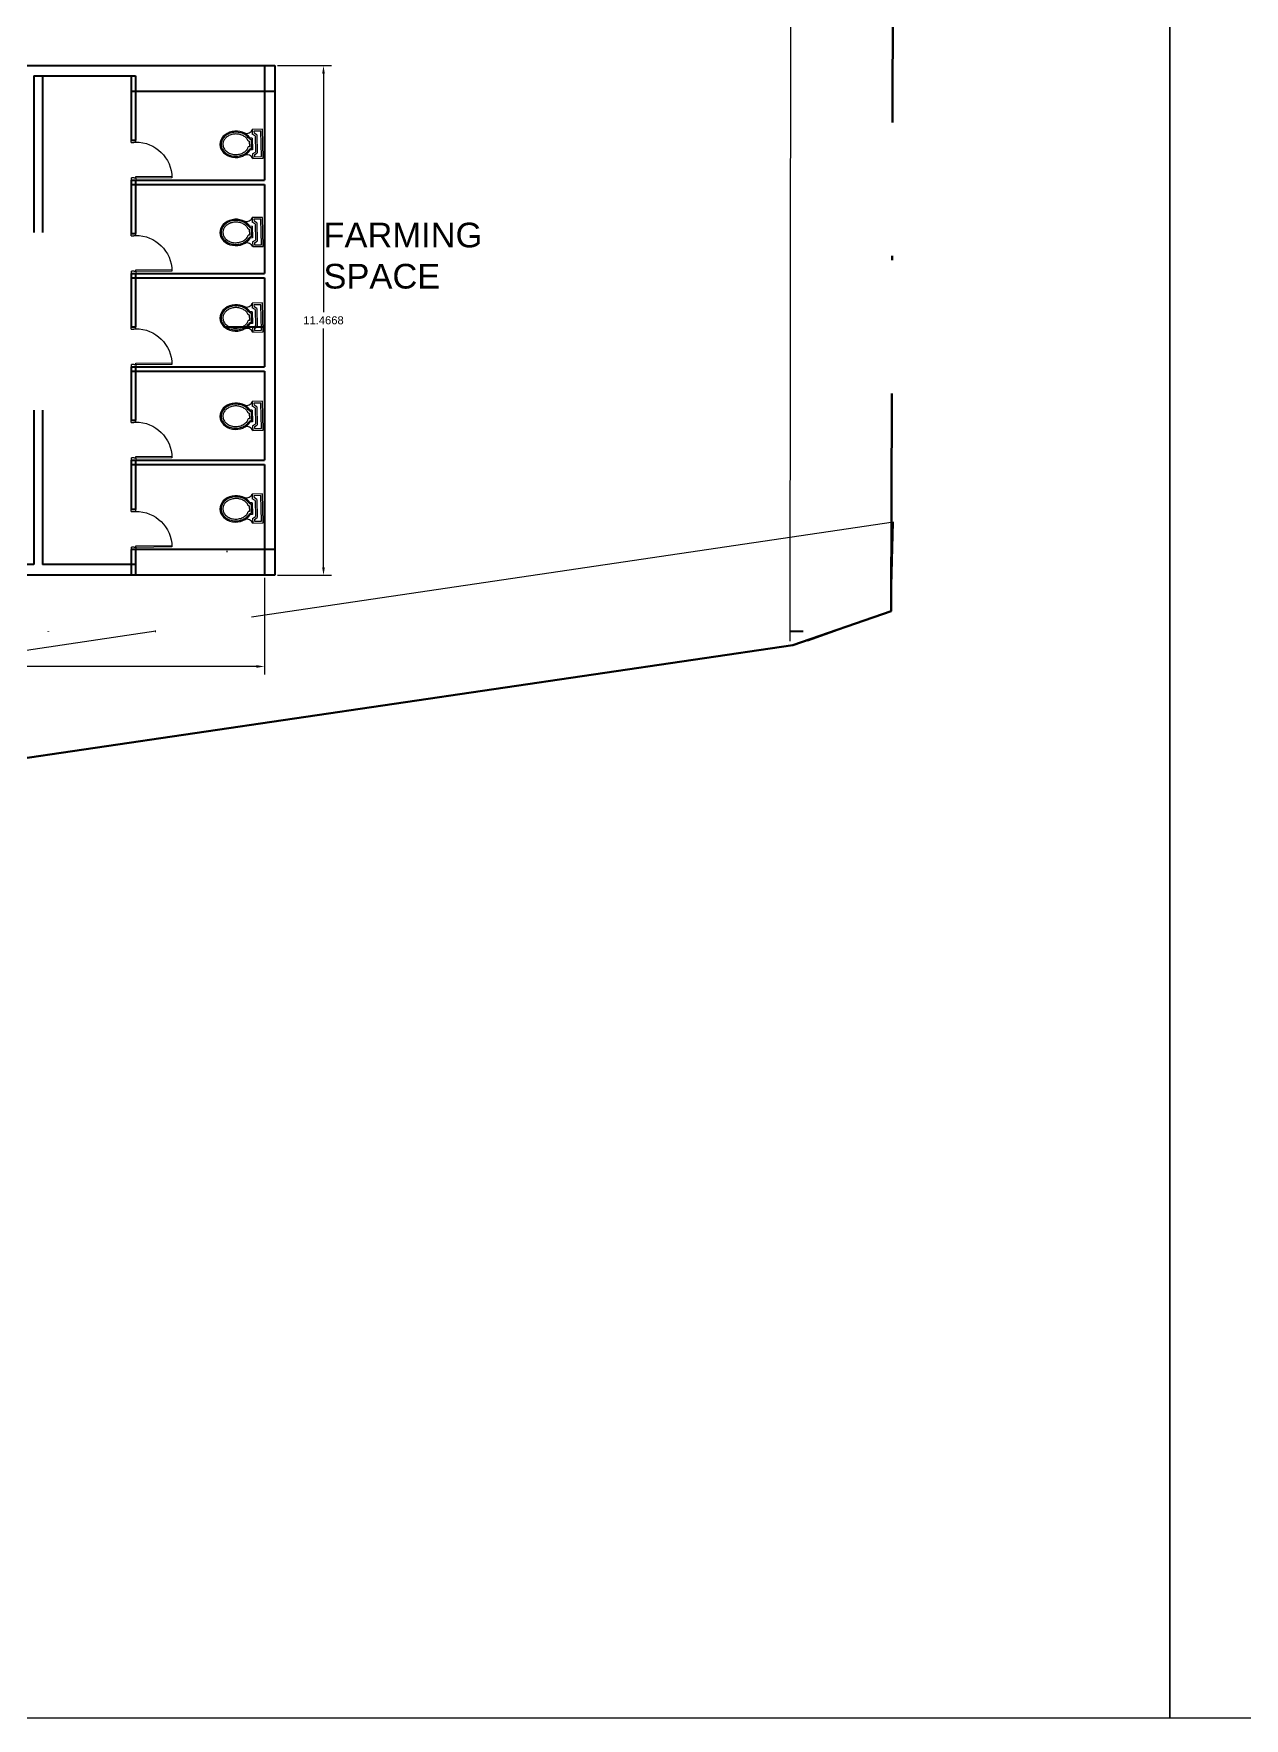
# Model space of a CAD drawing. Header units: metres. Extents: x -353 to 1688, y -477 to 135.
# Drawn here: x -297.76 to -270.52, y -305.92 to -268.02 of the extents above; entities that cross this region are included whole.
import ezdxf

# ---------------------------------------------------------------- set-up
doc = ezdxf.new("R2010")
doc.units = ezdxf.units.M
doc.header["$MEASUREMENT"] = 0
doc.linetypes.add('ACAD_ISO04W100', pattern=[30, 24, -3, 0, -3])
for name, color, linetype, lineweight in [('DIMENSION', 240, 'Continuous', 40), ('SITE BOUNDARY', 6, 'ACAD_ISO04W100', 60), ('WALL', 2, 'Continuous', 40)]:
    doc.layers.add(name, color=color, linetype=linetype, lineweight=lineweight)
doc.layers.add('door space', color=1, linetype='Continuous')
doc.layers.add('FURNITURE', color=130, linetype='Continuous', plot=False)
doc.layers.add('TEXT', color=141, linetype='Continuous', plot=False)
doc.styles.get("Standard").update_dxf_attribs({"font": 'arial.ttf'})
doc.dimstyles.new('Annotative', dxfattribs={"dimscale": 0, "dimtxt": 0.18, "dimasz": 0.18, "dimexe": 0.18, "dimexo": 0.0625, "dimgap": 0.09, "dimtad": 0, "dimtih": 1, "dimtoh": 1, "dimdec": 4, "dimzin": 0, "dimdsep": 46, "dimtxsty": 'Standard', "dimcen": 0.09, "dimadec": 0, "dimazin": 0, "dimtfac": 1, "dimtdec": 4, "dimtofl": 0, "dimtmove": 0, "dimatfit": 3, "dimfxl": 1, "dimtolj": 1, "dimtzin": 0, "dimarcsym": 0})

# ---------------------------------------------------------------- blocks, each defined once
blk = doc.blocks.new('A$C50846A53')
at = {"linetype": 'Continuous'}
for p, q in [((0, 0.74), (0, 0.56)), ((0.5, 0.74), (0, 0.74)), ((0.47, 0.71), (0.03, 0.71)), ((0.03, 0.71), (0.03, 0.59)), ((0.03, 0.59), (0.063, 0.59)), ((0.093, 0.64), (0.063, 0.59)), ((0.11, 0.61), (0.08, 0.56)), ((0.093, 0.64), (0.407, 0.64)), ((0.11, 0.61), (0.39, 0.61)), ((0.42, 0.56), (0.39, 0.61)), ((0.437, 0.59), (0.407, 0.64)), ((0.437, 0.59), (0.47, 0.59)), ((0.47, 0.59), (0.47, 0.71)), ((0.5, 0.56), (0.5, 0.74)), ((0, 0.56), (0.08, 0.56)), ((0.15, 0.557), (0.15, 0.52)), ((0.15, 0.557), (0.351, 0.557)), ((0.17, 0.537), (0.332, 0.537)), ((0.2, 0.507), (0.2, 0.488)), ((0.2, 0.507), (0.301, 0.507)), ((0.301, 0.507), (0.301, 0.488)), ((0.351, 0.557), (0.351, 0.52)), ((0.42, 0.56), (0.5, 0.56))]:
    blk.add_line(p, q, dxfattribs=at)
for centre, radius, start, end in [((-0.039, 0.461), 0.106, 344.642, 68.7339), ((0.11, 0.542), 0.06, 306.0032, 355.4798), ((0.391, 0.542), 0.06, 184.5202, 233.9959), ((0.539, 0.461), 0.106, 111.2661, 195.358)]:
    blk.add_arc(centre, radius, start, end, dxfattribs=at)
blk.add_ellipse((0.251, 0.274), major_axis=(0, 0.274), ratio=0.828948, start_param=0.459479, end_param=5.823706, dxfattribs=at)
for points, knots in [([(0.145, 0.493), (0.144, 0.492), (0.143, 0.491), (0.132, 0.483), (0.123, 0.475), (0.106, 0.457), (0.098, 0.447), (0.084, 0.426), (0.077, 0.415), (0.066, 0.391), (0.061, 0.378), (0.053, 0.352), (0.05, 0.339), (0.045, 0.311), (0.044, 0.298), (0.043, 0.27), (0.043, 0.256), (0.046, 0.228), (0.049, 0.215), (0.055, 0.188), (0.059, 0.175), (0.069, 0.15), (0.075, 0.138), (0.088, 0.116), (0.095, 0.105), (0.111, 0.085), (0.12, 0.077), (0.138, 0.06), (0.147, 0.053), (0.167, 0.041), (0.178, 0.036), (0.199, 0.028), (0.209, 0.025), (0.231, 0.021), (0.242, 0.02), (0.264, 0.02), (0.275, 0.021), (0.297, 0.026), (0.307, 0.029), (0.328, 0.038), (0.338, 0.044), (0.358, 0.057), (0.367, 0.064), (0.385, 0.081), (0.394, 0.09), (0.409, 0.11), (0.416, 0.121), (0.429, 0.144), (0.434, 0.156), (0.444, 0.181), (0.448, 0.194), (0.454, 0.221), (0.456, 0.235), (0.458, 0.262), (0.458, 0.276), (0.457, 0.304), (0.455, 0.318), (0.45, 0.345), (0.447, 0.358), (0.438, 0.384), (0.433, 0.396), (0.421, 0.42), (0.414, 0.431), (0.399, 0.452), (0.391, 0.461), (0.374, 0.479), (0.365, 0.486), (0.356, 0.493)], [0.542145, 0.542145, 0.542145, 0.542145, 0.562703, 0.562703, 0.724661, 0.724661, 0.886619, 0.886619, 1.048577, 1.048577, 1.210535, 1.210535, 1.372493, 1.372493, 1.534451, 1.534451, 1.696409, 1.696409, 1.858367, 1.858367, 2.020325, 2.020325, 2.182283, 2.182283, 2.344241, 2.344241, 2.506199, 2.506199, 2.668157, 2.668157, 2.830115, 2.830115, 2.992073, 2.992073, 3.154031, 3.154031, 3.315989, 3.315989, 3.477947, 3.477947, 3.639905, 3.639905, 3.801863, 3.801863, 3.963821, 3.963821, 4.125779, 4.125779, 4.287737, 4.287737, 4.449695, 4.449695, 4.611653, 4.611653, 4.773611, 4.773611, 4.935569, 4.935569, 5.097526, 5.097526, 5.259484, 5.259484, 5.421442, 5.421442, 5.5834, 5.5834, 5.741045, 5.741045, 5.741045, 5.741045]), ([(0.2, 0.488), (0.17, 0.474), (0.164, 0.47), (0.151, 0.46), (0.144, 0.454), (0.13, 0.439), (0.123, 0.431), (0.111, 0.413), (0.106, 0.404), (0.096, 0.384), (0.091, 0.373), (0.084, 0.352), (0.081, 0.34), (0.076, 0.317), (0.075, 0.305), (0.073, 0.282), (0.073, 0.27), (0.074, 0.246), (0.076, 0.234), (0.08, 0.211), (0.083, 0.2), (0.09, 0.178), (0.095, 0.167), (0.104, 0.147), (0.11, 0.138), (0.122, 0.12), (0.128, 0.112), (0.142, 0.097), (0.149, 0.09), (0.165, 0.078), (0.173, 0.073), (0.189, 0.064), (0.197, 0.06), (0.214, 0.055), (0.222, 0.053), (0.239, 0.05), (0.248, 0.05), (0.266, 0.051), (0.276, 0.052), (0.296, 0.057), (0.306, 0.061), (0.325, 0.071), (0.335, 0.077), (0.353, 0.091), (0.361, 0.099), (0.377, 0.117), (0.384, 0.127), (0.398, 0.149), (0.404, 0.161), (0.414, 0.185), (0.418, 0.198), (0.424, 0.225), (0.426, 0.239), (0.428, 0.267), (0.428, 0.281), (0.426, 0.309), (0.424, 0.323), (0.418, 0.349), (0.414, 0.363), (0.404, 0.387), (0.398, 0.399), (0.385, 0.421), (0.378, 0.431), (0.362, 0.449), (0.353, 0.458), (0.338, 0.469), (0.332, 0.474), (0.301, 0.488)], [0.459479, 0.459479, 0.459479, 0.459479, 0.567422, 0.567422, 0.720865, 0.720865, 0.874307, 0.874307, 1.02775, 1.02775, 1.181192, 1.181192, 1.334635, 1.334635, 1.488077, 1.488077, 1.64152, 1.64152, 1.794963, 1.794963, 1.948405, 1.948405, 2.101848, 2.101848, 2.25529, 2.25529, 2.408733, 2.408733, 2.562175, 2.562175, 2.715618, 2.715618, 2.86906, 2.86906, 3.022503, 3.022503, 3.175946, 3.175946, 3.356457, 3.356457, 3.536968, 3.536968, 3.717479, 3.717479, 3.89799, 3.89799, 4.078501, 4.078501, 4.259012, 4.259012, 4.439523, 4.439523, 4.620035, 4.620035, 4.800546, 4.800546, 4.981057, 4.981057, 5.161568, 5.161568, 5.342079, 5.342079, 5.52259, 5.52259, 5.703101, 5.703101, 5.823706, 5.823706, 5.823706, 5.823706])]:
    blk.add_open_spline(points, degree=3, knots=knots, dxfattribs=at)
blk = doc.blocks.new('*D191')
at = {"layer": 'Defpoints', "color": 0, "transparency": 16777216}
for p in [(-292.341, -268.736), (-291.243, -268.736), (-292.341, -280.203)]:
    blk.add_point(p, dxfattribs=at)
at = {"layer": 'DIMENSION', "color": 0, "lineweight": -2, "transparency": 16777216}
for p, q in [((-292.278, -268.736), (-291.063, -268.736)), ((-291.243, -268.916), (-291.243, -274.287)), ((-291.243, -280.023), (-291.243, -274.651)), ((-292.278, -280.203), (-291.063, -280.203))]:
    blk.add_line(p, q, dxfattribs=at)
at = {"layer": 'DIMENSION', "color": 0, "transparency": 16777216}
for points in [[(-291.273, -268.916), (-291.213, -268.916), (-291.243, -268.736)], [(-291.273, -280.023), (-291.213, -280.023), (-291.243, -280.203)]]:
    blk.add_solid(points, dxfattribs=at)
at = {"layer": 'DIMENSION', "color": 0, "transparency": 16777216, "insert": (-291.243, -274.469), "char_height": 0.18, "attachment_point": 5}
blk.add_mtext('\\A1;11.4668', dxfattribs=at)
blk = doc.blocks.new('*D192')
at = {"layer": 'Defpoints', "color": 0, "transparency": 16777216}
for p in [(-323.224, -280.203), (-292.571, -280.203), (-323.224, -282.257)]:
    blk.add_point(p, dxfattribs=at)
at = {"layer": 'DIMENSION', "color": 0, "lineweight": -2, "transparency": 16777216}
for p, q in [((-323.224, -280.265), (-323.224, -282.437)), ((-292.571, -280.265), (-292.571, -282.437)), ((-323.044, -282.257), (-308.414, -282.257)), ((-292.751, -282.257), (-307.381, -282.257))]:
    blk.add_line(p, q, dxfattribs=at)
at = {"layer": 'DIMENSION', "color": 0, "transparency": 16777216}
for points in [[(-323.044, -282.227), (-323.044, -282.287), (-323.224, -282.257)], [(-292.751, -282.227), (-292.751, -282.287), (-292.571, -282.257)]]:
    blk.add_solid(points, dxfattribs=at)
at = {"layer": 'DIMENSION', "color": 0, "transparency": 16777216, "insert": (-307.897, -282.257), "char_height": 0.18, "attachment_point": 5}
blk.add_mtext('\\A1;30.6531', dxfattribs=at)

msp = doc.modelspace()

# ---------------------------------------------------------------- linework, layer by layer
for p, q in [((-280.74331, -281.68492), (-280.66113, -218.56538)), ((-278.41419, -279.01103), (-292.86192, -281.14622)), ((-278.46817, -281.0103), (-278.41419, -279.01103)), ((-293.42034, -279.65156), (-293.42034, -279.68555)), ((-278.46817, -281.0103), (-280.35095, -281.68492)), ((-295.01249, -281.46404), (-328.25006, -286.37613))]:
    msp.add_line(p, q)
at = {"layer": 'Defpoints'}
for points in [[(-272.19718, -305.92207), (-346.44718, -305.92207), (-346.44718, -200.92207), (-272.19718, -200.92207)], [(-197.94718, -305.92207), (-272.19718, -305.92207), (-272.19718, -200.92207), (-197.94718, -200.92207)]]:
    msp.add_lwpolyline(points, close=True, dxfattribs=at)
at = {"layer": 'door space'}
for p, q in [((-295.57091, -270.41574), (-295.47092, -270.41474)), ((-295.57041, -270.46574), (-295.57091, -270.41574)), ((-295.57041, -270.46574), (-295.51041, -270.46514)), ((-295.51046, -270.46014), (-295.47046, -270.45974)), ((-295.51046, -270.46014), (-295.51041, -270.46514)), ((-295.47092, -270.41474), (-295.47046, -270.45974)), ((-295.50238, -271.2651), (-295.56238, -271.2657)), ((-295.56188, -271.3157), (-295.56238, -271.2657)), ((-295.46188, -271.31469), (-295.56188, -271.3157)), ((-295.50238, -271.2651), (-295.50233, -271.2701)), ((-295.46233, -271.2697), (-295.50233, -271.2701)), ((-295.46269, -271.2347), (-294.65273, -271.22657)), ((-295.46233, -271.2697), (-295.46269, -271.2347)), ((-294.65237, -271.26156), (-295.46233, -271.2697)), ((-295.46233, -271.2697), (-295.46188, -271.31469)), ((-295.57091, -272.51574), (-295.47092, -272.51474)), ((-295.57041, -272.56574), (-295.57091, -272.51574)), ((-295.47092, -272.51474), (-295.47046, -272.55974)), ((-295.57041, -272.56574), (-295.51041, -272.56514)), ((-295.51046, -272.56014), (-295.47046, -272.55974)), ((-295.51046, -272.56014), (-295.51041, -272.56514)), ((-295.50238, -273.3651), (-295.56238, -273.3657)), ((-295.56188, -273.4157), (-295.56238, -273.3657)), ((-295.46188, -273.41469), (-295.56188, -273.4157)), ((-295.50238, -273.3651), (-295.50233, -273.3701)), ((-295.46233, -273.3697), (-295.50233, -273.3701)), ((-295.46269, -273.3347), (-294.65273, -273.32657)), ((-295.46233, -273.3697), (-295.46269, -273.3347)), ((-294.65237, -273.36156), (-295.46233, -273.3697)), ((-295.46233, -273.3697), (-295.46188, -273.41469)), ((-295.57091, -274.61574), (-295.47092, -274.61474)), ((-295.57041, -274.66574), (-295.57091, -274.61574)), ((-295.57041, -274.66574), (-295.51041, -274.66514)), ((-295.51046, -274.66014), (-295.47046, -274.65974)), ((-295.51046, -274.66014), (-295.51041, -274.66514)), ((-295.47092, -274.61474), (-295.47046, -274.65974)), ((-295.50238, -275.4651), (-295.56238, -275.4657)), ((-295.56188, -275.5157), (-295.56238, -275.4657)), ((-295.46188, -275.51469), (-295.56188, -275.5157)), ((-295.50238, -275.4651), (-295.50233, -275.4701)), ((-295.46233, -275.4697), (-295.50233, -275.4701)), ((-295.46269, -275.4347), (-294.65273, -275.42657)), ((-295.46233, -275.4697), (-295.46269, -275.4347)), ((-294.65237, -275.46156), (-295.46233, -275.4697)), ((-295.46233, -275.4697), (-295.46188, -275.51469)), ((-295.57091, -276.71574), (-295.47092, -276.71474)), ((-295.57041, -276.76574), (-295.57091, -276.71574)), ((-295.57041, -276.76574), (-295.51041, -276.76514)), ((-295.51046, -276.76014), (-295.47046, -276.75974)), ((-295.51046, -276.76014), (-295.51041, -276.76514)), ((-295.47092, -276.71474), (-295.47046, -276.75974)), ((-295.50238, -277.5651), (-295.56238, -277.5657)), ((-295.56188, -277.6157), (-295.56238, -277.5657)), ((-295.46188, -277.61469), (-295.56188, -277.6157)), ((-295.50238, -277.5651), (-295.50233, -277.5701)), ((-295.46233, -277.5697), (-295.50233, -277.5701)), ((-295.46269, -277.5347), (-294.65273, -277.52657)), ((-295.46233, -277.5697), (-295.46269, -277.5347)), ((-294.65237, -277.56156), (-295.46233, -277.5697)), ((-295.46233, -277.5697), (-295.46188, -277.61469)), ((-295.57091, -278.72257), (-295.47092, -278.72157)), ((-295.57041, -278.77257), (-295.57091, -278.72257)), ((-295.57041, -278.77257), (-295.51041, -278.77197)), ((-295.51046, -278.76697), (-295.47046, -278.76657)), ((-295.51046, -278.76697), (-295.51041, -278.77197)), ((-295.47092, -278.72157), (-295.47046, -278.76657)), ((-295.50238, -279.57193), (-295.56238, -279.57253)), ((-295.56188, -279.62253), (-295.56238, -279.57253)), ((-295.46188, -279.62152), (-295.56188, -279.62253)), ((-295.50238, -279.57193), (-295.50233, -279.57693)), ((-295.46233, -279.57653), (-295.50233, -279.57693)), ((-295.46269, -279.54153), (-294.65273, -279.5334)), ((-295.46233, -279.57653), (-295.46269, -279.54153)), ((-294.65237, -279.5684), (-295.46233, -279.57653)), ((-295.46233, -279.57653), (-295.46188, -279.62152))]:
    msp.add_line(p, q, dxfattribs=at)
at = {"layer": 'door space', "extrusion": (0, 0, -1)}
for centre in [(-295.46233, -271.2697), (-295.46233, -273.3697), (-295.46233, -275.4697), (-295.46233, -277.5697), (-295.46233, -279.57653)]:
    msp.add_ellipse(centre, major_axis=(0.57848, -0.56698), ratio=1, start_param=3.92699082, end_param=5.49778714, dxfattribs=at)
at = {"layer": 'SITE BOUNDARY'}
for p, q in [((-278.28472, -215.91671), (-278.46817, -281.0103)), ((-278.46817, -281.0103), (-280.67892, -281.77635)), ((-280.67892, -281.77635), (-304.17098, -285.23139))]:
    msp.add_line(p, q, dxfattribs=at)
at = {"layer": 'WALL'}
for p, q in [((-321.23091, -268.7357), (-297.37091, -268.7357)), ((-297.764, -268.9657), (-297.764, -272.49021)), ((-297.764, -268.9657), (-295.47091, -268.9657)), ((-297.564, -268.9657), (-297.564, -272.49021)), ((-297.37091, -268.7357), (-295.57091, -268.7357)), ((-295.57091, -268.7357), (-292.34091, -268.7357)), ((-295.57091, -268.9657), (-295.57091, -270.4157)), ((-295.47091, -268.9657), (-295.47091, -270.4157)), ((-292.57091, -268.7357), (-292.57091, -271.3157)), ((-292.34091, -268.7357), (-292.34091, -280.20253)), ((-280.72646, -268.74165), (-280.72616, -268.74165)), ((-295.57091, -269.3157), (-292.34091, -269.3157)), ((-295.57091, -270.4157), (-295.47091, -270.4157)), ((-295.57091, -271.3157), (-292.57091, -271.3157)), ((-295.57091, -271.3157), (-295.57091, -272.5157)), ((-295.47091, -271.3157), (-295.47091, -272.5157)), ((-295.57091, -271.4157), (-292.57091, -271.4157)), ((-292.57091, -271.4157), (-292.57091, -273.4157)), ((-295.57091, -272.5157), (-295.47091, -272.5157)), ((-295.57091, -273.4157), (-292.57091, -273.4157)), ((-295.57091, -273.4157), (-295.57091, -274.6157)), ((-295.57091, -273.5157), (-292.57091, -273.5157)), ((-295.47091, -273.4157), (-295.47091, -274.6157)), ((-292.57091, -273.5157), (-292.57091, -275.5157)), ((-295.57091, -274.6157), (-295.47091, -274.6157)), ((-293.47893, -274.6157), (-292.57091, -274.6157)), ((-295.57091, -275.5157), (-292.57091, -275.5157)), ((-295.57091, -275.5157), (-295.57091, -276.7157)), ((-295.47091, -275.5157), (-295.47091, -276.7157)), ((-295.57091, -275.6157), (-292.57091, -275.6157)), ((-292.57091, -275.6157), (-292.57091, -277.6157)), ((-297.764, -276.49021), (-297.764, -279.9657)), ((-297.564, -276.49021), (-297.564, -279.9657)), ((-295.57091, -276.7157), (-295.47091, -276.7157)), ((-295.57091, -277.6157), (-292.57091, -277.6157)), ((-295.57091, -277.6157), (-295.57091, -278.72253)), ((-295.57091, -277.7157), (-292.57091, -277.7157)), ((-295.47091, -277.6157), (-295.47091, -278.72253)), ((-292.57091, -277.7157), (-292.57091, -280.20253)), ((-295.47091, -278.72253), (-295.57091, -278.72253)), ((-292.34091, -279.62253), (-295.57091, -279.62253)), ((-295.57091, -279.62253), (-295.57091, -280.20253)), ((-295.47091, -279.62253), (-295.47091, -280.20253)), ((-297.764, -279.9657), (-297.994, -279.9657)), ((-295.47091, -279.9657), (-297.564, -279.9657)), ((-292.34091, -280.20253), (-323.224, -280.20253)), ((-297.43558, -281.46036), (-297.43558, -281.46719)), ((-295.01249, -281.46719), (-295.03376, -281.46719)), ((-280.45047, -281.46719), (-280.74303, -281.46719))]:
    msp.add_line(p, q, dxfattribs=at)

# ---------------------------------------------------------------- block references
at = {"layer": 'FURNITURE', "color": 7, "xscale": 1.304845739735994, "yscale": 1.304845739735994, "zscale": 1.304845739735994, "rotation": 270.9541120187831}
for p in [(-293.57758, -270.18678, -0.00087), (-293.57758, -272.17007, -0.00087), (-293.57758, -274.09363, -0.00087), (-293.57758, -276.30558, -0.00087), (-293.57758, -278.38907, -0.00087)]:
    msp.add_blockref('A$C50846A53', p, dxfattribs=at)

# ---------------------------------------------------------------- texts
at = {"layer": 'TEXT', "insert": (-291.2446, -272.27231), "char_height": 0.5553807, "attachment_point": 1}
msp.add_mtext_dynamic_manual_height_columns('FARMING SPACE', width=0.0644033, gutter_width=2.7769, heights=[0], dxfattribs=at)

# ---------------------------------------------------------------- dimensions: what is measured, and where the dimension line sits
at = {"layer": 'DIMENSION'}
dim = msp.add_linear_dim(base=(-291.24312, -268.7357), p1=(-292.34091, -280.20253), p2=(-292.34091, -268.7357), angle=90, dimstyle='Annotative', dxfattribs=at)
dim.commit()
dim.dimension.update_dxf_attribs({"geometry": '*D191', "text_midpoint": (-291.24312, -274.46911)})
dim = msp.add_linear_dim(base=(-323.224, -282.25695), p1=(-292.57091, -280.20253), p2=(-323.224, -280.20253), dimstyle='Annotative', dxfattribs=at)
dim.commit()
dim.dimension.update_dxf_attribs({"geometry": '*D192', "text_midpoint": (-307.89746, -282.25695)})

doc.saveas('drawing.dxf')
